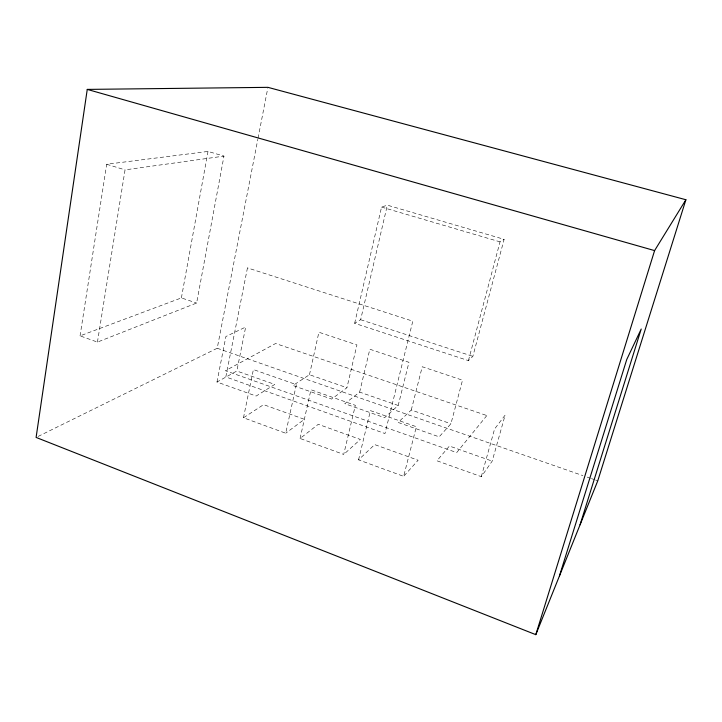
<?xml version="1.0" encoding="UTF-8"?>
<svg xmlns="http://www.w3.org/2000/svg" width="722" height="722" viewBox="0 0 722 722"><rect width="100%" height="100%" fill="white"/><g stroke="black" fill="none" stroke-linecap="round" stroke-linejoin="round"><path stroke-width="0.54" stroke-dasharray="3.61 2.71" d="M80.061 335.865L106.685 164.264L208.008 151.44L223.973 156.105L196.619 303.041L97.443 342.102L80.061 335.865L181.393 297.915L196.619 303.041M97.443 342.102L125.05 169.869L223.973 156.105M181.393 297.915L208.008 151.44M38.122 436.431L217.214 348.257L257.826 139.301M258.043 138.2L267.718 88.445M216.97 382.028L225.905 336.506L245.67 327.057L236.825 371.018L216.97 382.028L256.157 396.053L274.766 384.411L236.825 371.018M243.467 417.776L253.395 369.565L296.354 384.636L285.713 433.218L243.467 417.776L263.602 404.645L304.413 419.32L285.713 433.218M309.467 374.718L318.898 332.237L356.93 344.935L346.939 387.714L331.633 399.085L292.952 385.494L309.467 374.718L346.939 387.714M300.072 438.471L310.965 389.754L355.359 405.331L343.708 454.427L300.072 438.471L318.276 424.31L360.377 439.454L343.708 454.427M354.646 323.303L381.559 207.088L387.335 205.165L504.118 239.325L472.856 356.361L468.416 360.621L354.646 323.303L360.639 319.72L387.335 205.165M359.646 392.118L369.835 349.24L408.959 362.309L398.192 405.475L384.6 417.695L344.764 403.697L359.646 392.118L398.192 405.475M358.554 459.851L370.458 410.628L416.359 426.729L403.652 476.33L358.554 459.851L374.682 444.599L418.128 460.23L403.652 476.33M411.269 410.015L422.244 366.74L462.522 380.187L450.934 423.76L439.156 436.855L398.12 422.442L411.269 410.015L450.934 423.76M468.416 360.621L500.03 241.861L504.118 239.325M481.294 476.664L494.606 428.949L505.129 415.105L492.196 461.132L481.294 476.664L436.936 460.789L449.445 446.043L492.196 461.132M381.559 207.088L500.03 241.861M106.685 164.264L125.05 169.869M360.639 319.72L472.856 356.361M217.214 348.257L582.898 475.618M587.148 477.098L590.343 478.208M591.399 478.578L594.594 479.688M595.659 480.058L597.78 480.798M247.456 267.898L225.815 376.938L384.961 433.543L412.794 321.173L247.456 267.898M486.836 415.556L456.701 452.586L225.39 370.72L275.605 343.501L486.836 415.556"/><path stroke-width="1.08" d="M87.254 89.402L36.1 437.424L535.805 634.656L597.78 480.798L685.9 199.741L267.934 87.344L87.254 89.402L654.592 250.597L685.9 199.741M535.805 634.656L654.592 250.597M559.424 576.012L626.759 359.484L641.217 329.015L580.064 524.777"/></g></svg>
